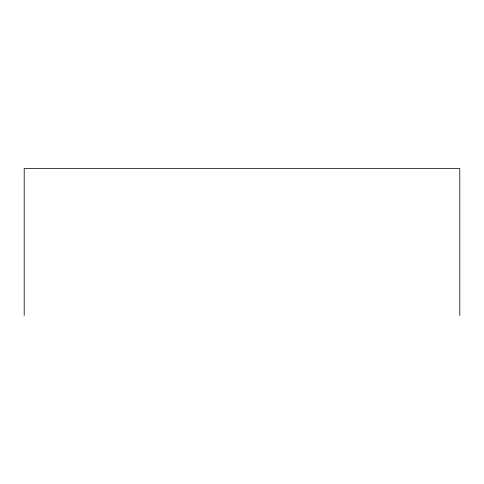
<?xml version="1.0" encoding="UTF-8"?>
<svg xmlns="http://www.w3.org/2000/svg" width="484" height="484" viewBox="0 0 484 484"><rect width="100%" height="100%" fill="white"/><g stroke="black" fill="none" stroke-linecap="round" stroke-linejoin="round"><path stroke-width="0.73" d="M459.8 315.465L459.8 168.535L24.2 168.535L24.2 315.465"/></g></svg>
